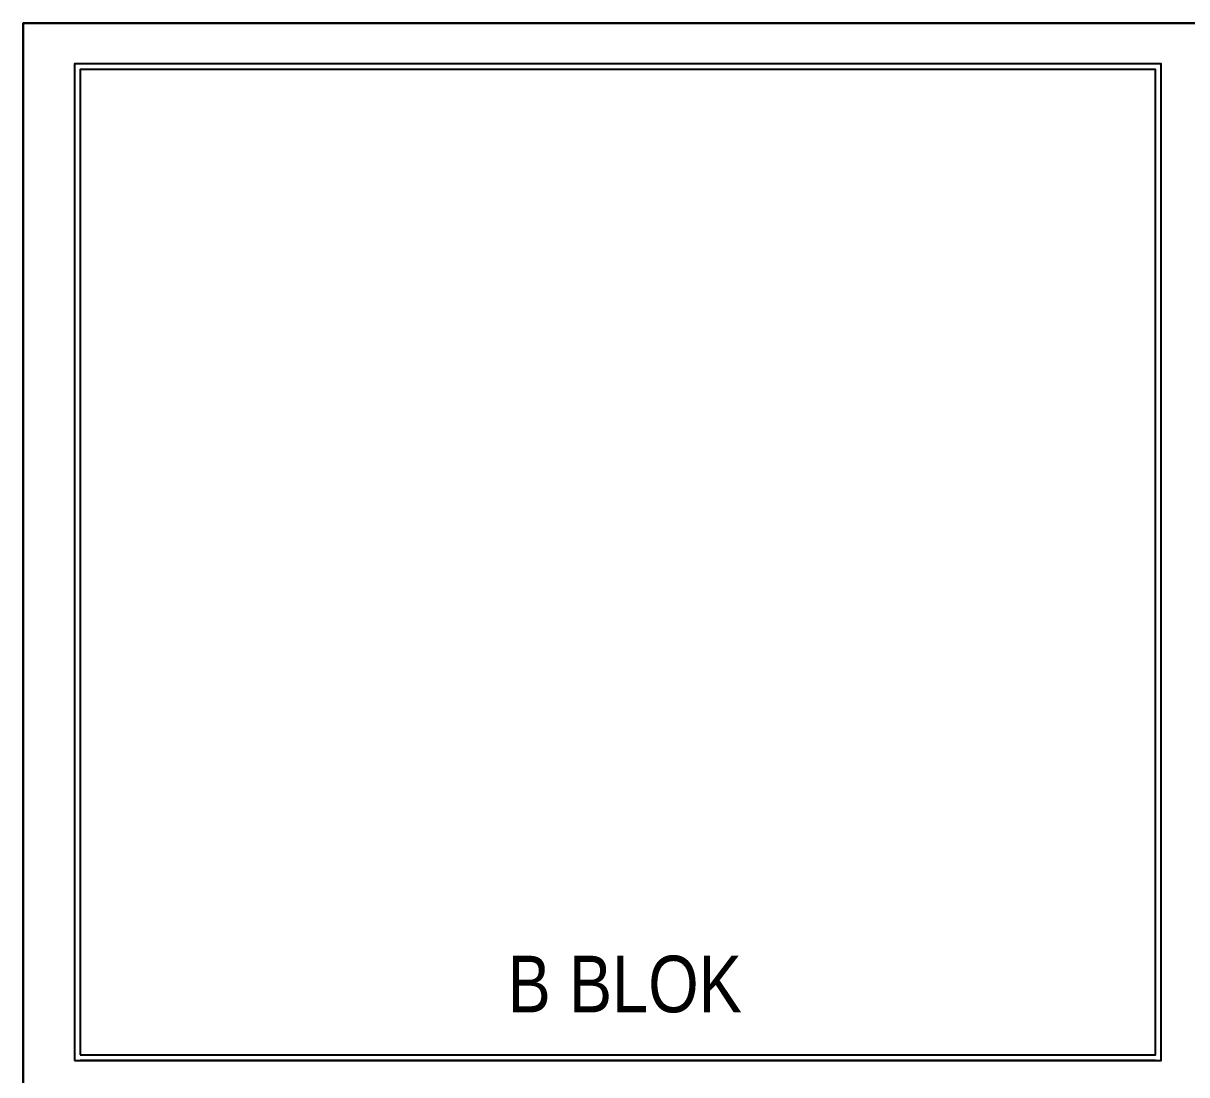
# Model space of a CAD drawing. Header units: millimetres. Extents: x 82776 to 137242, y 11666 to 27998.
# Drawn here: x 82776 to 83804, y 22625 to 23554 of the extents above; entities that cross this region are included whole.
import ezdxf

# ---------------------------------------------------------------- set-up
doc = ezdxf.new("R2010")
doc.units = ezdxf.units.MM
doc.styles.add('mahal', font='arial.ttf')

# ---------------------------------------------------------------- blocks, each defined once
blk = doc.blocks.new('BEYKOZ ANTET')
at = {"lineweight": 25}
blk.add_line((999.6, 2084.4, -1114.8), (50.3, 2084.4, -1114.8), dxfattribs=at)
blk.add_lwpolyline([(1050, 0), (0, 0), (0, 3000), (1050, 3000)], close=True, dxfattribs=at)
at = {"lineweight": 25, "elevation": -1114.8}
for points in [[(45.3, 2084.4), (1004.6, 2084.4), (1004.6, 2964.3), (45.3, 2964.3)], [(50.3, 2089.4), (999.6, 2089.4), (999.6, 2959.3), (50.3, 2959.3)]]:
    blk.add_lwpolyline(points, close=True, dxfattribs=at)

msp = doc.modelspace()

# ---------------------------------------------------------------- linework, layer by layer
msp.add_lwpolyline([(82776.4, 23553.6), (82776.4, 20553.6), (135318.5, 20553.3), (135318.5, 23553.3)], close=True)

# ---------------------------------------------------------------- block references
msp.add_blockref('BEYKOZ ANTET', (82776.4, 20553.6))

# ---------------------------------------------------------------- texts
at = {"insert": (83204, 22730.5, -1114.8), "char_height": 50, "attachment_point": 1, "style": 'mahal'}
msp.add_mtext_dynamic_manual_height_columns('{\\fArial Narrow|b0|i0|c162|p34;\\C1;B BLOK}', width=1061.735, gutter_width=1.5, heights=[0], dxfattribs=at)

doc.saveas('drawing.dxf')
